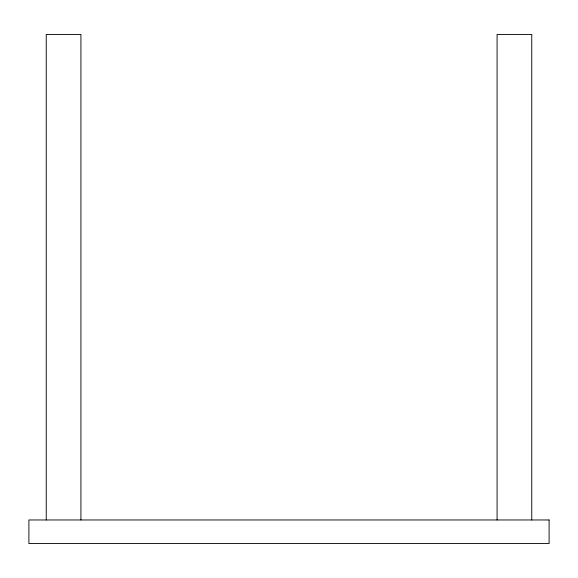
<?xml version="1.0" encoding="UTF-8"?>
<svg xmlns="http://www.w3.org/2000/svg" width="578" height="578" viewBox="0 0 578 578"><rect width="100%" height="100%" fill="white"/><g stroke="black" fill="none" stroke-linecap="round" stroke-linejoin="round"><path stroke-width="0.87" d="M531.76 519.969L531.76 34.449L497.08 34.449L497.08 519.969M80.92 519.969L80.92 34.449L46.24 34.449L46.24 519.969M549.1 519.969L28.9 519.969L28.9 543.551L549.1 543.551L549.1 519.969"/></g></svg>
